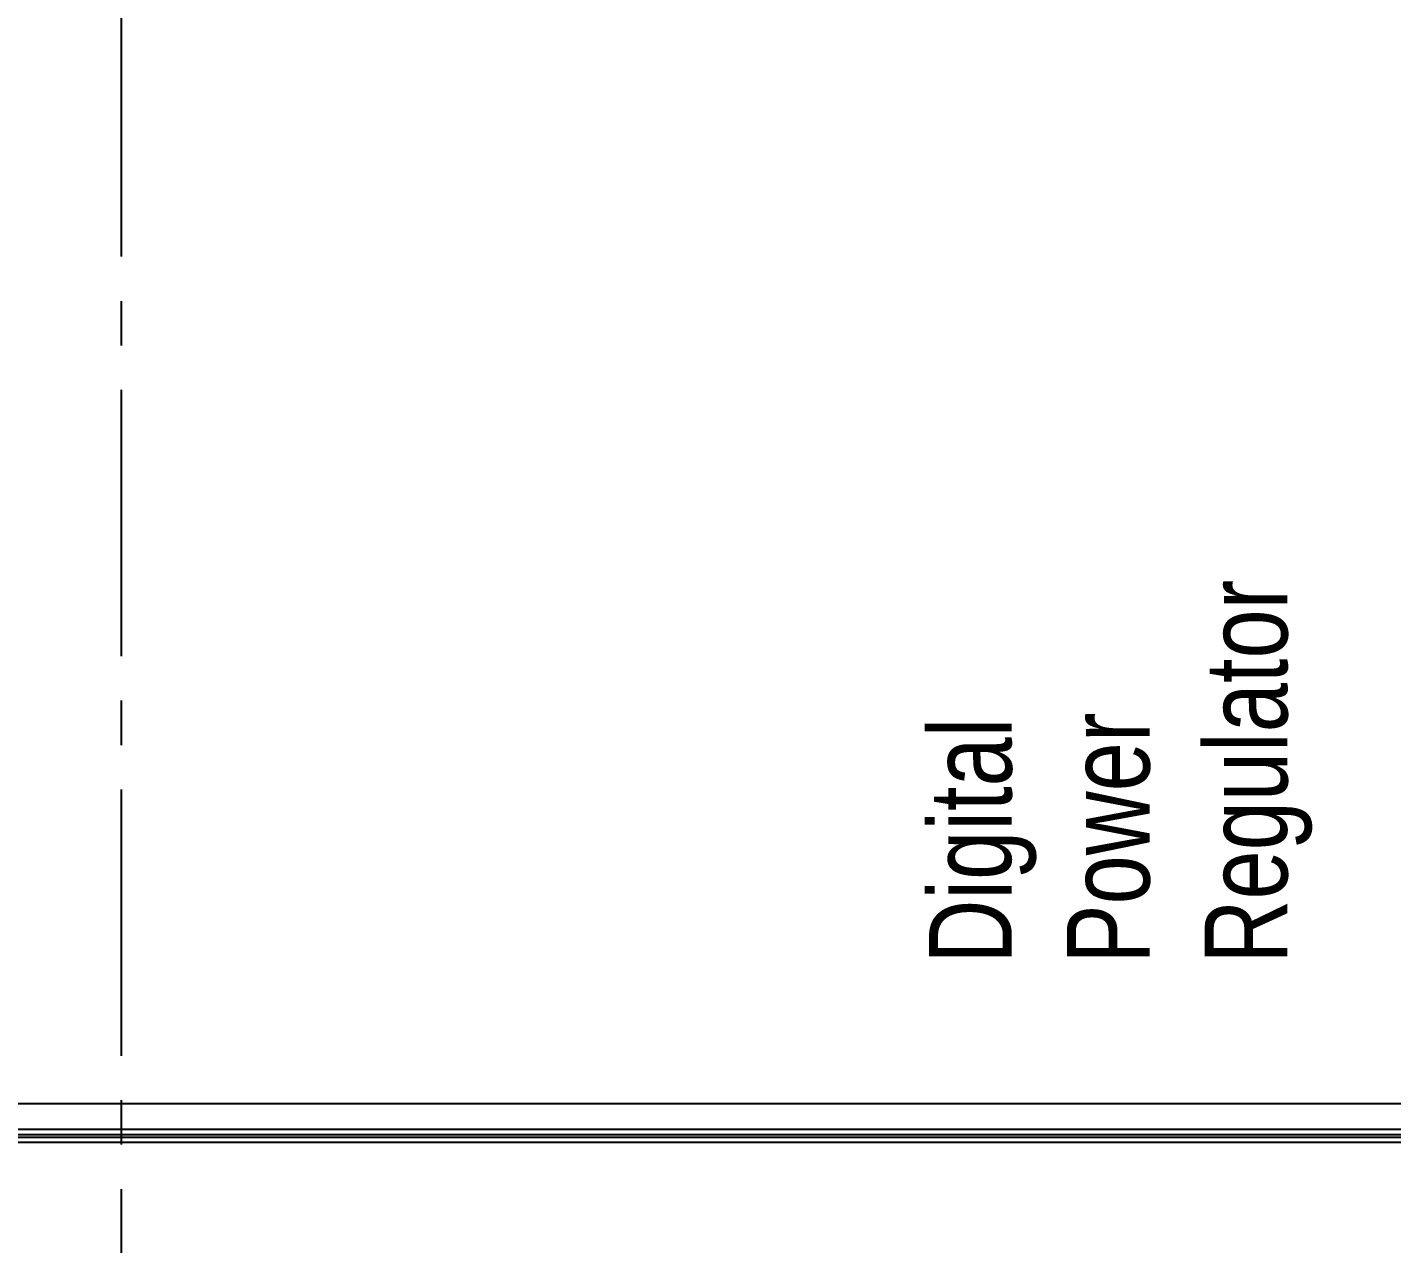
# Model space of a CAD drawing. Extents: x -425 to 6552, y -3049 to 3105.
# Drawn here: x 1342.22 to 1391, y -1547.37 to -1503.88 of the extents above; entities that cross this region are included whole.
import ezdxf

# ---------------------------------------------------------------- set-up
doc = ezdxf.new("R2010")
doc.units = 0
doc.header["$PDMODE"] = 3
doc.header["$PDSIZE"] = 1.5
doc.linetypes.add('CENTER', pattern=[17.8, 10.75, -2.35, 2.35, -2.35])
doc.linetypes.add('CENTER2', pattern=[28.575, 19.05, -3.175, 3.175, -3.175])
doc.layers.get('0').update_dxf_attribs({"linetype": 'CONTINUOUS'})
doc.layers.get('DEFPOINTS').update_dxf_attribs({"linetype": 'CONTINUOUS'})
doc.layers.add('3', color=112, linetype='CENTER')
doc.layers.add('DIM', color=1, linetype='CONTINUOUS')
doc.styles.add('DIGIT', font='MAGNETOB.TTF', dxfattribs={"width": 0.8})
doc.styles.add('OMI-1', font='arial.ttf', dxfattribs={"oblique": 1})
doc.dimstyles.new('1', dxfattribs={"dimtxt": 4, "dimasz": 2.5, "dimexe": 0.8, "dimexo": 0.3, "dimgap": 0.5, "dimtad": 1, "dimtoh": 1, "dimdec": 1, "dimzin": 0, "dimtxsty": 'OMI-1', "dimcen": 0, "dimclrd": 256, "dimclre": 256, "dimclrt": 256, "dimazin": 3, "dimtfac": 0.8, "dimtdec": 1, "dimtix": 1, "dimtmove": 0, "dimatfit": 3, "dimtolj": 1, "dimtzin": 0})

# ---------------------------------------------------------------- blocks, each defined once
blk = doc.blocks.new('*D6203')
at = {"layer": 'DEFPOINTS', "color": 0}
for p in [(1203.08, -1543.309), (1487.091, -1543.309), (1487.091, -1579.223)]:
    blk.add_point(p, dxfattribs=at)
at = {"layer": 'DIM'}
for p, q in [((1203.08, -1543.609), (1203.08, -1580.023)), ((1487.091, -1543.609), (1487.091, -1580.023)), ((1205.58, -1579.223), (1484.591, -1579.223))]:
    blk.add_line(p, q, dxfattribs=at)
for points in [[(1205.58, -1578.806), (1205.58, -1579.639), (1203.08, -1579.223)], [(1484.591, -1579.639), (1484.591, -1578.806), (1487.091, -1579.223)]]:
    blk.add_solid(points, dxfattribs=at)
at = {"layer": 'DIM', "insert": (1345.085, -1576.68), "char_height": 4, "attachment_point": 5, "style": 'OMI-1'}
blk.add_mtext('\\A1;284.0', dxfattribs=at)

msp = doc.modelspace()

# ---------------------------------------------------------------- linework, layer by layer
at = {"color": 7, "linetype": 'CONTINUOUS'}
for p, q in [((1318.747, -1542.365), (1412.431, -1542.365)), ((1318.747, -1543.279), (1412.431, -1543.279)), ((1248.577, -1543.748), (1412.606, -1543.748)), ((1248.767, -1543.473), (1412.416, -1543.473)), ((1248.767, -1543.559), (1412.416, -1543.559))]:
    msp.add_line(p, q, dxfattribs=at)
at = {"layer": '3', "linetype": 'CENTER2', "ltscale": 0.5}
msp.add_line((1345.585, -1926.419), (1345.585, -1391.801), dxfattribs=at)

# ---------------------------------------------------------------- texts
at = {"ltscale": 10, "insert": (1374.459, -1537.353), "char_height": 1.33066, "width": 26.82149, "attachment_point": 1, "rotation": 90, "style": 'DIGIT'}
msp.add_mtext('{\\fMagneto|b0|i0|c0|p82;\\H2.222x;Digital\\PPower\\fMagneto|b0|i0|c129|p82;\\P\\fMagneto|b0|i0|c0|p82;Regulator\\fMagneto|b0|i0|c129|p82;\\H0.45x; }', dxfattribs=at)

# ---------------------------------------------------------------- dimensions: what is measured, and where the dimension line sits
at = {"layer": 'DIM'}
dim = msp.add_linear_dim(base=(1487.091, -1579.223), p1=(1203.08, -1543.309), p2=(1487.091, -1543.309), dimstyle='1', dxfattribs=at)
dim.commit()
dim.dimension.update_dxf_attribs({"geometry": '*D6203', "text_midpoint": (1345.085, -1576.68)})

doc.saveas('drawing.dxf')
